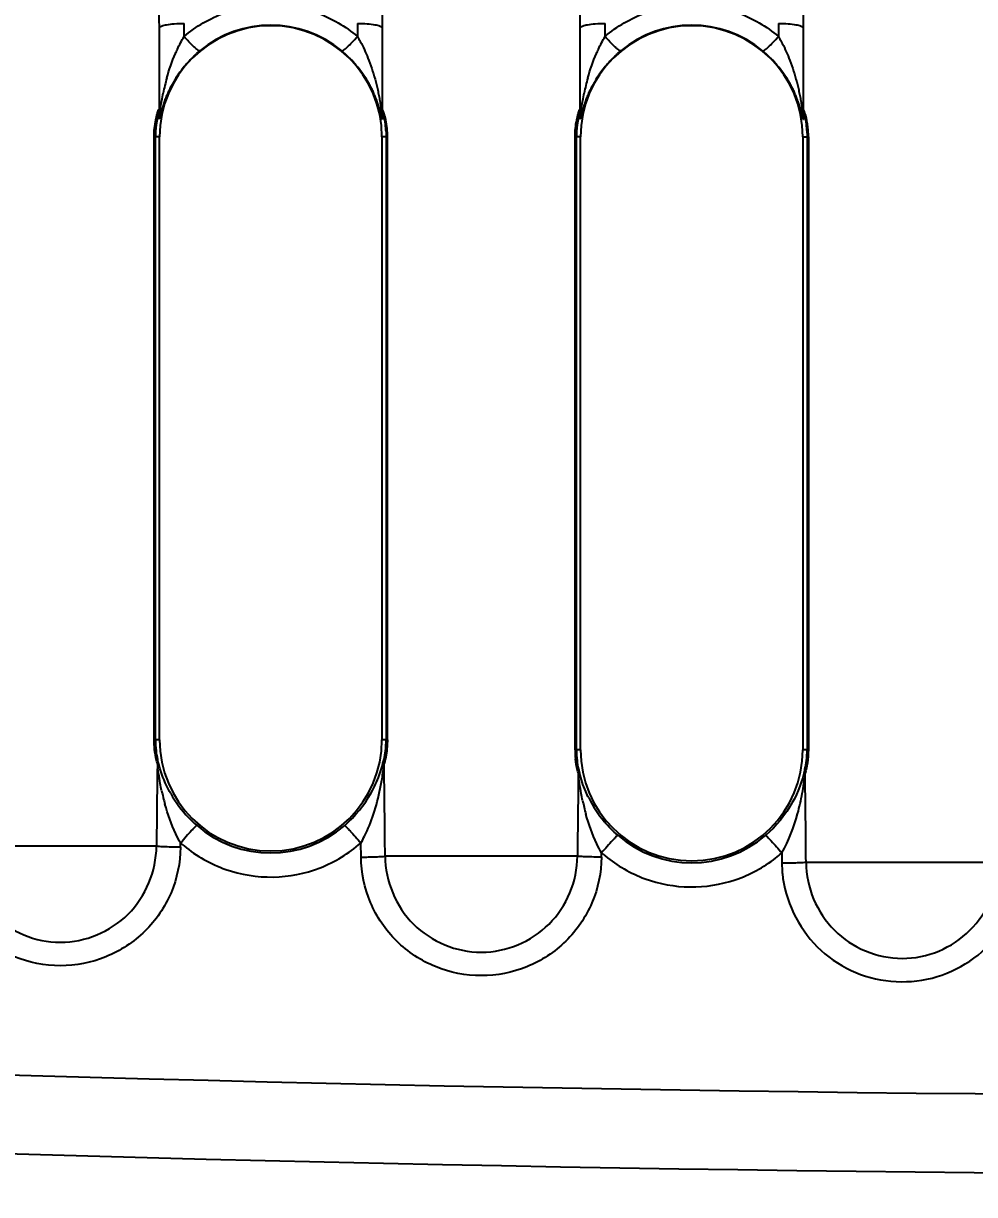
# Model space of a CAD drawing. Header units: millimetres. Extents: x 1147 to 12155, y -6137 to -4403.
# Drawn here: x 4045.92 to 4084.55, y -5401.77 to -5354.21 of the extents above; entities that cross this region are included whole.
import ezdxf

# ---------------------------------------------------------------- set-up
doc = ezdxf.new("R2010")
doc.units = ezdxf.units.MM
doc.header["$LTSCALE"] = 16.335
doc.header["$PDMODE"] = 3
doc.header["$PDSIZE"] = 0.3125
doc.linetypes.add('HIDDEN', pattern=[0.2, 0.1, -0.1])
doc.layers.get('0').update_dxf_attribs({"linetype": 'CONTINUOUS'})
doc.layers.get('Defpoints').update_dxf_attribs({"linetype": 'CONTINUOUS'})
doc.layers.add('DEFAULT_2', color=8, linetype='HIDDEN')
doc.styles.get("Standard").update_dxf_attribs({"font": 'txt', "width": 0.8})
doc.dimstyles.get("Standard").update_dxf_attribs({"dimtxt": 0.15625, "dimasz": 0.1875, "dimexe": 0.125, "dimexo": 0.0625, "dimtad": 0, "dimtih": 1, "dimtoh": 1, "dimdsep": 46, "dimtxsty": 'Standard', "dimcen": 0.09, "dimadec": 0, "dimazin": 0, "dimtp": 0.01, "dimtm": 0.01, "dimtfac": 1, "dimtofl": 0, "dimtmove": 0, "dimatfit": 3, "dimfxl": 0, "dimtolj": 1, "dimarcsym": 0})

# ---------------------------------------------------------------- blocks, each defined once
blk = doc.blocks.new('*D717')
at = {"color": 4, "lineweight": -2}
blk.add_line((3824.529, -5433.772), (3814.98, -5433.772), dxfattribs=at)
at = {"layer": 'Defpoints', "color": 0}
for p in [(4103.729, -5263.772), (3814.98, -5433.772), (3824.592, -5433.772)]:
    blk.add_point(p, dxfattribs=at)
at = {"color": 6, "insert": (3801.647, -5433.772), "char_height": 8, "attachment_point": 5}
blk.add_mtext('\\A1;170.00', dxfattribs=at)
blk = doc.blocks.new('*D718')
at = {"color": 4, "lineweight": -2}
blk.add_line((3847.666, -5468.772), (3814.98, -5468.772), dxfattribs=at)
at = {"layer": 'Defpoints', "color": 0}
for p in [(4103.729, -5263.772), (3814.98, -5468.772), (3847.729, -5468.772)]:
    blk.add_point(p, dxfattribs=at)
at = {"color": 6, "insert": (3800.58, -5468.772), "char_height": 8, "attachment_point": 5}
blk.add_mtext('\\A1;205.00', dxfattribs=at)
blk = doc.blocks.new('*D719')
at = {"color": 4, "lineweight": -2}
blk.add_line((3858.729, -5479.834), (3858.729, -5513.096), dxfattribs=at)
at = {"layer": 'Defpoints', "color": 0}
for p in [(4103.729, -5263.772), (3858.729, -5479.772), (3858.729, -5513.096)]:
    blk.add_point(p, dxfattribs=at)
at = {"color": 6, "insert": (3858.729, -5528.03), "char_height": 8, "attachment_point": 5, "rotation": 90}
blk.add_mtext('\\A1;245.00', dxfattribs=at)
blk = doc.blocks.new('*D720')
at = {"color": 4, "lineweight": -2}
blk.add_line((3993.729, -5274.535), (3993.729, -5513.096), dxfattribs=at)
at = {"layer": 'Defpoints', "color": 0}
for p in [(4103.729, -5263.772), (3993.729, -5274.473), (3993.729, -5513.096)]:
    blk.add_point(p, dxfattribs=at)
at = {"color": 6, "insert": (3993.729, -5525.363), "char_height": 8, "attachment_point": 5, "rotation": 90}
blk.add_mtext('\\A1;110.00', dxfattribs=at)

msp = doc.modelspace()

# ---------------------------------------------------------------- linework, layer by layer
at = {"color": 7, "linetype": 'Continuous'}
for p, q in [((4051.443, -5357.94), (4051.443, -5354.391)), ((4052.448, -5354.741), (4052.448, -5354.211)), ((4059.487, -5354.211), (4059.487, -5354.741)), ((4060.492, -5354.391), (4060.492, -5357.94)), ((4068.536, -5357.94), (4068.536, -5354.391)), ((4069.542, -5354.741), (4069.542, -5354.211)), ((4076.58, -5354.211), (4076.58, -5354.741)), ((4077.586, -5354.391), (4077.586, -5357.94)), ((4051.23, -5383.303), (4051.23, -5358.819)), ((4051.454, -5358.819), (4051.23, -5358.819)), ((4051.282, -5383.303), (4051.282, -5358.819)), ((4051.454, -5383.303), (4051.454, -5358.819)), ((4060.481, -5358.819), (4060.481, -5383.303)), ((4060.705, -5358.819), (4060.481, -5358.819)), ((4060.653, -5358.819), (4060.653, -5383.303)), ((4060.705, -5383.303), (4060.705, -5358.819)), ((4068.324, -5383.705), (4068.324, -5358.819)), ((4068.547, -5358.819), (4068.324, -5358.819)), ((4068.376, -5383.705), (4068.376, -5358.819)), ((4068.547, -5383.705), (4068.547, -5358.819)), ((4077.575, -5358.819), (4077.799, -5358.819)), ((4077.575, -5358.819), (4077.575, -5383.705)), ((4077.747, -5358.819), (4077.747, -5383.705)), ((4077.799, -5358.819), (4077.799, -5383.705)), ((4051.454, -5383.303), (4051.23, -5383.303)), ((4060.705, -5383.303), (4060.481, -5383.303)), ((4068.547, -5383.705), (4068.324, -5383.705)), ((4077.799, -5383.705), (4077.575, -5383.705)), ((4051.328, -5387.626), (4043.516, -5387.626)), ((4052.303, -5387.665), (4052.307, -5387.492)), ((4059.632, -5388.065), (4059.626, -5387.494)), ((4069.397, -5388.067), (4069.4, -5387.895)), ((4076.721, -5387.896), (4076.725, -5388.317)), ((4068.421, -5388.029), (4060.609, -5388.029)), ((4085.515, -5388.28), (4077.702, -5388.28))]:
    msp.add_line(p, q, dxfattribs=at)
for centre, radius, start, end in [((4055.968, -5358.819), 4.514, 0, 180), ((4055.968, -5358.767), 4.486, 50.0582, 129.9419), ((4073.061, -5358.819), 4.514, 0, 180), ((4073.061, -5358.767), 4.486, 50.0582, 129.9419), ((4060.27, -5358.814), 8.851, 164.3389, 168.4206), ((4077.363, -5358.814), 8.851, 164.3389, 168.4206), ((4050.501, -5357.716), 0.942, 347.9554, 359.9838), ((4024.823, -5358.999), 26.622, 1.9381, 2.3377), ((4050.539, -5357.941), 0.904, 350.0447, 0.0904), ((4061.434, -5357.716), 0.942, 180.0141, 192.0456), ((4061.402, -5357.94), 0.91, 180.0251, 190.0006), ((4085.855, -5358.951), 25.363, 177.655, 177.9277), ((4067.594, -5357.716), 0.942, 347.9554, 359.9838), ((4041.916, -5358.999), 26.622, 1.9381, 2.3377), ((4067.632, -5357.941), 0.904, 350.0447, 0.0904), ((4078.528, -5357.716), 0.942, 180.0141, 192.0456), ((4078.495, -5357.94), 0.91, 180.0251, 190.0006), ((4102.948, -5358.951), 25.363, 177.655, 177.9277), ((4088.301, -5359.039), 27.81, 177.9269, 178.0608), ((4056.617, -5358.85), 4.037, 4.0628, 7.3504), ((4105.394, -5359.039), 27.81, 177.9269, 178.0608), ((4073.711, -5358.85), 4.037, 4.0628, 7.3504), ((4055.968, -5383.303), 4.514, 180, 0), ((4071.915, -5383.705), 3.592, 179.9944, 185.8582), ((4073.061, -5383.705), 4.514, 180, 0), ((3430.582, -5392.787), 630.045, 0.432707, 0.775175), ((4076.214, -5382.657), 7.966, 193.293, 194.4038), ((3452.21, -5393.057), 625.51, 0.437568, 0.769056), ((4605.936, -5391.922), 554.625, 179.32392, 179.55618), ((4060.521, -5383.475), 9.181, 191.8638, 195.3985), ((4056.181, -5383.05), 4.922, 209.6638, 223.7841), ((4619.689, -5392.259), 551.284, 179.32658, 179.56034), ((4077.612, -5383.878), 9.179, 191.8695, 195.4067), ((4073.255, -5383.466), 4.898, 206.6603, 220.2036), ((4056.262, -5382.974), 5.032, 223.7713, 229.0253), ((4055.967, -5383.313), 4.584, 229.0299, 310.8988), ((4073.061, -5383.714), 4.584, 229.0367, 310.9185), ((4055.943, -5383.355), 5.508, 228.6874, 230.5791), ((4073.602, -5382.994), 6.456, 229.3901, 231.1265), ((4072.789, -5383.375), 5.992, 307.8595, 311.0089), ((4080.822, -5388.371), 4.098, 179.2453, 184.9792), ((4103.729, -3398.597), 1999.166, 265.604566, 274.395434), ((4103.729, -3398.597), 2002.364, 265.604565, 274.395435), ((4103.729, -3398.597), 2006.619, 265.604565, 274.395435), ((4103.729, -3398.597), 2007.606, 265.604565, 274.395435)]:
    msp.add_arc(centre, radius, start, end, dxfattribs=at)
for points, knots in [([(4051.443, -5354.391), (4051.443, -5352.536), (4051.392, -5348.817), (4051.348, -5343.234), (4051.392, -5337.65), (4051.443, -5333.931), (4051.443, -5332.076)], [0, 0, 0, 0, 0.249311, 0.500002, 0.750674, 1, 1, 1, 1]), ([(4060.492, -5332.076), (4060.492, -5333.931), (4060.543, -5337.65), (4060.587, -5343.234), (4060.543, -5348.817), (4060.492, -5352.536), (4060.492, -5354.391)], [0, 0, 0, 0, 0.249332, 0.5, 0.750668, 1, 1, 1, 1]), ([(4068.536, -5354.391), (4068.536, -5352.536), (4068.486, -5348.817), (4068.442, -5343.234), (4068.486, -5337.65), (4068.536, -5333.931), (4068.536, -5332.076)], [0, 0, 0, 0, 0.249311, 0.500002, 0.750674, 1, 1, 1, 1]), ([(4077.586, -5332.076), (4077.586, -5333.931), (4077.636, -5337.65), (4077.68, -5343.234), (4077.637, -5348.817), (4077.586, -5352.536), (4077.586, -5354.391)], [0, 0, 0, 0, 0.249324, 0.499998, 0.750687, 1, 1, 1, 1]), ([(4052.448, -5354.741), (4052.932, -5354.331), (4054.053, -5353.672), (4055.968, -5353.33), (4057.883, -5353.672), (4059.004, -5354.331), (4059.487, -5354.741)], [0, 0, 0, 0, 0.24958, 0.500005, 0.750428, 1, 1, 1, 1]), ([(4069.542, -5354.741), (4070.025, -5354.331), (4071.146, -5353.672), (4073.061, -5353.33), (4074.976, -5353.672), (4076.097, -5354.331), (4076.58, -5354.741)], [0, 0, 0, 0, 0.24958, 0.500005, 0.750428, 1, 1, 1, 1]), ([(4051.443, -5354.391), (4051.443, -5354.354), (4051.573, -5354.295), (4051.761, -5354.256), (4052.08, -5354.218), (4052.315, -5354.211), (4052.448, -5354.211)], [0, 0, 0, 0, 0.105188, 0.315079, 0.615704, 1, 1, 1, 1]), ([(4059.487, -5354.211), (4059.62, -5354.211), (4059.855, -5354.218), (4060.175, -5354.256), (4060.362, -5354.295), (4060.492, -5354.354), (4060.492, -5354.391)], [0, 0, 0, 0, 0.384296, 0.684921, 0.894812, 1, 1, 1, 1]), ([(4068.536, -5354.391), (4068.536, -5354.354), (4068.666, -5354.295), (4068.854, -5354.256), (4069.174, -5354.218), (4069.408, -5354.211), (4069.542, -5354.211)], [0, 0, 0, 0, 0.105188, 0.315079, 0.615704, 1, 1, 1, 1]), ([(4076.58, -5354.211), (4076.714, -5354.211), (4076.949, -5354.218), (4077.268, -5354.256), (4077.456, -5354.295), (4077.586, -5354.354), (4077.586, -5354.391)], [0, 0, 0, 0, 0.384296, 0.684921, 0.894812, 1, 1, 1, 1]), ([(4052.096, -5355.438), (4052.122, -5355.377), (4052.229, -5355.14), (4052.35, -5354.908), (4052.448, -5354.741)], [0, 0, 0, 0, 0.255328, 1, 1, 1, 1]), ([(4053.087, -5355.327), (4053.076, -5355.331), (4053.043, -5355.317), (4052.991, -5355.284), (4052.92, -5355.228), (4052.8, -5355.121), (4052.64, -5354.957), (4052.513, -5354.815), (4052.448, -5354.741)], [0, 0, 0, 0, 0.039768, 0.112527, 0.216204, 0.346578, 0.663689, 1, 1, 1, 1]), ([(4058.848, -5355.327), (4058.858, -5355.33), (4058.887, -5355.32), (4058.964, -5355.273), (4059.099, -5355.156), (4059.283, -5354.97), (4059.417, -5354.821), (4059.487, -5354.741)], [0, 0, 0, 0, 0.034738, 0.098254, 0.315018, 0.636269, 1, 1, 1, 1]), ([(4059.487, -5354.741), (4059.527, -5354.809), (4059.686, -5355.093), (4059.822, -5355.388), (4059.914, -5355.616)], [0, 0, 0, 0, 0.243206, 1, 1, 1, 1]), ([(4069.189, -5355.438), (4069.216, -5355.377), (4069.323, -5355.14), (4069.444, -5354.908), (4069.542, -5354.741)], [0, 0, 0, 0, 0.255328, 1, 1, 1, 1]), ([(4070.181, -5355.327), (4070.17, -5355.331), (4070.136, -5355.317), (4070.084, -5355.284), (4070.013, -5355.228), (4069.894, -5355.121), (4069.734, -5354.957), (4069.606, -5354.815), (4069.542, -5354.741)], [0, 0, 0, 0, 0.039768, 0.112527, 0.216204, 0.346578, 0.663689, 1, 1, 1, 1]), ([(4075.941, -5355.327), (4075.951, -5355.33), (4075.981, -5355.32), (4076.058, -5355.273), (4076.192, -5355.156), (4076.377, -5354.97), (4076.511, -5354.821), (4076.58, -5354.741)], [0, 0, 0, 0, 0.034738, 0.098254, 0.315018, 0.636269, 1, 1, 1, 1]), ([(4076.58, -5354.741), (4076.62, -5354.809), (4076.779, -5355.093), (4076.916, -5355.388), (4077.008, -5355.616)], [0, 0, 0, 0, 0.243206, 1, 1, 1, 1]), ([(4060.201, -5356.471), (4060.241, -5356.617), (4060.296, -5356.839), (4060.357, -5357.136), (4060.397, -5357.355), (4060.432, -5357.572), (4060.455, -5357.741), (4060.474, -5357.876), (4060.477, -5357.924), (4060.492, -5357.986), (4060.492, -5357.95), (4060.492, -5357.94)], [0, 0, 0, 0, 0.292745, 0.438531, 0.582185, 0.722214, 0.857925, 0.920652, 0.965542, 0.980282, 1, 1, 1, 1]), ([(4077.294, -5356.471), (4077.335, -5356.617), (4077.389, -5356.839), (4077.451, -5357.136), (4077.491, -5357.355), (4077.526, -5357.572), (4077.548, -5357.741), (4077.567, -5357.876), (4077.571, -5357.924), (4077.586, -5357.986), (4077.586, -5357.95), (4077.586, -5357.94)], [0, 0, 0, 0, 0.292745, 0.438531, 0.582185, 0.722214, 0.857925, 0.920652, 0.965542, 0.980282, 1, 1, 1, 1]), ([(4051.443, -5357.94), (4051.443, -5358.045), (4051.504, -5357.546), (4051.538, -5357.362), (4051.578, -5357.138), (4051.599, -5357.038)], [0, 0, 0, 0, 0.341336, 0.665225, 1, 1, 1, 1]), ([(4068.536, -5357.94), (4068.536, -5358.045), (4068.597, -5357.546), (4068.631, -5357.362), (4068.672, -5357.138), (4068.692, -5357.038)], [0, 0, 0, 0, 0.341336, 0.665225, 1, 1, 1, 1]), ([(4051.23, -5358.819), (4051.23, -5358.587), (4051.26, -5358.267), (4051.349, -5357.907), (4051.392, -5357.774), (4051.415, -5357.726)], [0, 0, 0, 0, 0.624992, 0.858526, 1, 1, 1, 1]), ([(4051.422, -5357.913), (4051.422, -5357.907), (4051.42, -5357.889), (4051.393, -5357.927), (4051.385, -5357.978), (4051.352, -5358.088), (4051.329, -5358.228), (4051.314, -5358.336), (4051.307, -5358.395)], [0, 0, 0, 0, 0.031586, 0.058655, 0.179649, 0.387453, 0.666809, 1, 1, 1, 1]), ([(4051.415, -5357.726), (4051.42, -5357.715), (4051.434, -5357.678), (4051.443, -5357.709), (4051.443, -5357.716)], [0, 0, 0, 0, 0.626438, 1, 1, 1, 1]), ([(4060.52, -5357.727), (4060.515, -5357.715), (4060.501, -5357.678), (4060.492, -5357.709), (4060.492, -5357.716)], [0, 0, 0, 0, 0.627995, 1, 1, 1, 1]), ([(4060.513, -5357.913), (4060.513, -5357.907), (4060.514, -5357.891), (4060.54, -5357.92), (4060.547, -5357.966), (4060.577, -5358.06), (4060.599, -5358.185), (4060.614, -5358.281), (4060.621, -5358.334)], [0, 0, 0, 0, 0.034845, 0.059758, 0.176762, 0.382078, 0.661724, 1, 1, 1, 1]), ([(4060.705, -5358.819), (4060.705, -5358.587), (4060.675, -5358.267), (4060.586, -5357.907), (4060.543, -5357.774), (4060.52, -5357.727)], [0, 0, 0, 0, 0.624593, 0.858265, 1, 1, 1, 1]), ([(4068.324, -5358.819), (4068.324, -5358.587), (4068.353, -5358.267), (4068.443, -5357.907), (4068.486, -5357.774), (4068.509, -5357.726)], [0, 0, 0, 0, 0.624992, 0.858526, 1, 1, 1, 1]), ([(4068.516, -5357.913), (4068.515, -5357.907), (4068.513, -5357.889), (4068.487, -5357.927), (4068.478, -5357.978), (4068.446, -5358.088), (4068.422, -5358.228), (4068.407, -5358.336), (4068.401, -5358.395)], [0, 0, 0, 0, 0.031586, 0.058655, 0.179649, 0.387453, 0.666809, 1, 1, 1, 1]), ([(4068.509, -5357.726), (4068.514, -5357.715), (4068.528, -5357.678), (4068.536, -5357.709), (4068.536, -5357.716)], [0, 0, 0, 0, 0.626438, 1, 1, 1, 1]), ([(4077.799, -5358.819), (4077.799, -5358.738), (4077.793, -5358.577), (4077.772, -5358.353), (4077.731, -5358.128), (4077.704, -5357.979), (4077.586, -5357.63), (4077.586, -5357.716)], [0, 0, 0, 0, 0.214987, 0.421209, 0.609636, 0.771139, 1, 1, 1, 1]), ([(4077.607, -5357.913), (4077.607, -5357.907), (4077.608, -5357.891), (4077.633, -5357.92), (4077.64, -5357.966), (4077.67, -5358.06), (4077.692, -5358.185), (4077.708, -5358.281), (4077.714, -5358.334)], [0, 0, 0, 0, 0.034845, 0.059758, 0.176762, 0.382078, 0.661724, 1, 1, 1, 1]), ([(4051.307, -5358.395), (4051.303, -5358.429), (4051.289, -5358.57), (4051.282, -5358.711), (4051.282, -5358.819)], [0, 0, 0, 0, 0.240867, 1, 1, 1, 1]), ([(4068.401, -5358.395), (4068.397, -5358.429), (4068.383, -5358.57), (4068.376, -5358.711), (4068.376, -5358.819)], [0, 0, 0, 0, 0.240867, 1, 1, 1, 1]), ([(4051.282, -5383.303), (4051.282, -5383.449), (4051.3, -5383.713), (4051.34, -5383.974), (4051.368, -5384.087)], [0, 0, 0, 0, 0.557199, 1, 1, 1, 1]), ([(4060.566, -5384.093), (4060.594, -5383.979), (4060.635, -5383.716), (4060.653, -5383.451), (4060.653, -5383.303)], [0, 0, 0, 0, 0.441311, 1, 1, 1, 1]), ([(4060.705, -5383.303), (4060.703, -5383.398), (4060.691, -5383.721), (4060.641, -5384.045), (4060.569, -5384.263)], [0, 0, 0, 0, 0.291196, 1, 1, 1, 1]), ([(4051.364, -5384.256), (4051.353, -5384.218), (4051.302, -5384.033), (4051.267, -5383.843), (4051.251, -5383.692)], [0, 0, 0, 0, 0.204269, 1, 1, 1, 1]), ([(4051.399, -5384.212), (4051.391, -5384.18), (4051.381, -5384.139), (4051.37, -5384.097), (4051.368, -5384.087)], [0, 0, 0, 0, 0.768798, 1, 1, 1, 1]), ([(4058.969, -5386.777), (4059.4, -5386.405), (4059.937, -5385.745), (4060.382, -5384.783), (4060.509, -5384.312), (4060.566, -5384.093)], [0, 0, 0, 0, 0.539858, 0.785217, 1, 1, 1, 1]), ([(4068.457, -5384.657), (4068.445, -5384.619), (4068.392, -5384.427), (4068.359, -5384.23), (4068.342, -5384.072)], [0, 0, 0, 0, 0.200188, 1, 1, 1, 1]), ([(4068.376, -5383.705), (4068.376, -5383.851), (4068.393, -5384.114), (4068.434, -5384.375), (4068.461, -5384.488)], [0, 0, 0, 0, 0.556769, 1, 1, 1, 1]), ([(4077.66, -5384.492), (4077.688, -5384.378), (4077.729, -5384.116), (4077.747, -5383.852), (4077.747, -5383.705)], [0, 0, 0, 0, 0.442229, 1, 1, 1, 1]), ([(4077.799, -5383.705), (4077.796, -5383.887), (4077.778, -5384.211), (4077.703, -5384.526), (4077.664, -5384.661)], [0, 0, 0, 0, 0.565238, 1, 1, 1, 1]), ([(4051.536, -5385.363), (4051.516, -5385.267), (4051.444, -5384.9), (4051.395, -5384.53), (4051.364, -5384.256)], [0, 0, 0, 0, 0.262198, 1, 1, 1, 1]), ([(4051.904, -5385.486), (4051.844, -5385.38), (4051.632, -5384.974), (4051.481, -5384.538), (4051.399, -5384.212)], [0, 0, 0, 0, 0.266183, 1, 1, 1, 1]), ([(4060.138, -5386.327), (4060.253, -5385.983), (4060.388, -5385.457), (4060.511, -5384.764), (4060.549, -5384.425), (4060.569, -5384.264)], [0, 0, 0, 0, 0.516248, 0.768496, 1, 1, 1, 1]), ([(4077.66, -5384.492), (4077.549, -5384.965), (4077.182, -5385.97), (4076.495, -5386.806), (4076.064, -5387.179)], [0, 0, 0, 0, 0.460177, 1, 1, 1, 1]), ([(4068.629, -5385.766), (4068.609, -5385.67), (4068.537, -5385.303), (4068.488, -5384.931), (4068.457, -5384.657)], [0, 0, 0, 0, 0.262086, 1, 1, 1, 1]), ([(4068.878, -5385.664), (4068.835, -5385.578), (4068.68, -5385.247), (4068.565, -5384.898), (4068.498, -5384.638)], [0, 0, 0, 0, 0.264213, 1, 1, 1, 1]), ([(4076.721, -5387.896), (4077.004, -5387.398), (4077.311, -5386.588), (4077.56, -5385.486), (4077.632, -5384.934), (4077.664, -5384.661)], [0, 0, 0, 0, 0.507095, 0.757149, 1, 1, 1, 1]), ([(4052.305, -5387.492), (4052.237, -5387.371), (4051.976, -5386.866), (4051.784, -5386.327), (4051.669, -5385.913)], [0, 0, 0, 0, 0.244049, 1, 1, 1, 1]), ([(4059.626, -5387.494), (4059.677, -5387.404), (4059.876, -5387.028), (4060.036, -5386.632), (4060.138, -5386.327)], [0, 0, 0, 0, 0.243966, 1, 1, 1, 1]), ([(4069.399, -5387.895), (4069.331, -5387.774), (4069.07, -5387.269), (4068.877, -5386.731), (4068.763, -5386.317)], [0, 0, 0, 0, 0.244045, 1, 1, 1, 1]), ([(4052.962, -5386.774), (4052.954, -5386.777), (4052.934, -5386.799), (4052.891, -5386.839), (4052.828, -5386.907), (4052.707, -5387.037), (4052.531, -5387.235), (4052.383, -5387.403), (4052.306, -5387.491)], [0, 0, 0, 0, 0.027247, 0.088729, 0.183181, 0.309219, 0.6378, 1, 1, 1, 1]), ([(4058.969, -5386.777), (4058.978, -5386.781), (4059.001, -5386.806), (4059.048, -5386.85), (4059.115, -5386.922), (4059.238, -5387.055), (4059.411, -5387.248), (4059.553, -5387.41), (4059.626, -5387.494)], [0, 0, 0, 0, 0.030927, 0.099625, 0.201885, 0.333345, 0.658396, 1, 1, 1, 1]), ([(4070.056, -5387.176), (4070.047, -5387.18), (4070.027, -5387.202), (4069.984, -5387.242), (4069.922, -5387.309), (4069.801, -5387.44), (4069.624, -5387.638), (4069.476, -5387.806), (4069.399, -5387.894)], [0, 0, 0, 0, 0.027245, 0.088729, 0.183185, 0.30923, 0.637829, 1, 1, 1, 1]), ([(4076.064, -5387.179), (4076.073, -5387.182), (4076.095, -5387.208), (4076.143, -5387.251), (4076.21, -5387.324), (4076.333, -5387.456), (4076.505, -5387.65), (4076.648, -5387.812), (4076.721, -5387.896)], [0, 0, 0, 0, 0.030828, 0.099393, 0.201523, 0.332906, 0.658062, 1, 1, 1, 1]), ([(4052.303, -5387.665), (4052.295, -5388.295), (4052.035, -5389.566), (4050.94, -5391.164), (4049.322, -5392.229), (4047.42, -5392.601), (4045.519, -5392.228), (4043.901, -5391.161), (4042.808, -5389.562), (4042.546, -5388.292), (4042.538, -5387.662)], [0, 0, 0, 0, 0.124955, 0.249954, 0.374977, 0.49999, 0.62502, 0.750032, 0.875036, 1, 1, 1, 1]), ([(4043.516, -5387.626), (4043.52, -5388.135), (4043.736, -5389.156), (4044.596, -5390.458), (4045.898, -5391.314), (4047.423, -5391.631), (4048.948, -5391.312), (4050.249, -5390.454), (4051.107, -5389.154), (4051.323, -5388.134), (4051.328, -5387.626)], [0, 0, 0, 0, 0.125389, 0.250456, 0.375393, 0.500157, 0.624941, 0.749886, 0.874866, 1, 1, 1, 1]), ([(4052.303, -5387.665), (4052.096, -5387.663), (4051.814, -5387.659), (4051.489, -5387.642), (4051.37, -5387.634), (4051.328, -5387.626)], [0, 0, 0, 0, 0.635261, 0.867709, 1, 1, 1, 1]), ([(4052.445, -5387.61), (4052.947, -5388.022), (4054.103, -5388.676), (4056.062, -5388.99), (4058.008, -5388.61), (4059.14, -5387.92), (4059.626, -5387.494)], [0, 0, 0, 0, 0.250403, 0.500521, 0.750382, 1, 1, 1, 1]), ([(4059.632, -5388.065), (4059.838, -5388.063), (4060.121, -5388.059), (4060.446, -5388.043), (4060.566, -5388.035), (4060.609, -5388.029)], [0, 0, 0, 0, 0.632517, 0.866237, 1, 1, 1, 1]), ([(4069.397, -5388.067), (4069.391, -5388.697), (4069.127, -5389.967), (4068.034, -5391.566), (4066.415, -5392.631), (4064.514, -5393.003), (4062.613, -5392.63), (4060.994, -5391.564), (4059.902, -5389.965), (4059.638, -5388.695), (4059.632, -5388.065)], [0, 0, 0, 0, 0.124961, 0.249954, 0.374978, 0.499998, 0.62502, 0.75004, 0.875036, 1, 1, 1, 1]), ([(4060.609, -5388.029), (4060.614, -5388.537), (4060.83, -5389.559), (4061.69, -5390.86), (4062.992, -5391.717), (4064.517, -5392.033), (4066.042, -5391.714), (4067.342, -5390.856), (4068.2, -5389.556), (4068.416, -5388.536), (4068.421, -5388.029)], [0, 0, 0, 0, 0.125394, 0.250469, 0.375415, 0.500185, 0.624972, 0.749912, 0.874877, 1, 1, 1, 1]), ([(4069.397, -5388.067), (4069.19, -5388.065), (4068.908, -5388.061), (4068.583, -5388.044), (4068.464, -5388.036), (4068.421, -5388.029)], [0, 0, 0, 0, 0.635139, 0.867648, 1, 1, 1, 1]), ([(4069.55, -5388.02), (4070.03, -5388.412), (4071.128, -5389.044), (4072.992, -5389.384), (4074.862, -5389.087), (4075.977, -5388.484), (4076.467, -5388.105)], [0, 0, 0, 0, 0.249966, 0.499995, 0.750035, 1, 1, 1, 1]), ([(4077.702, -5388.28), (4077.659, -5388.287), (4077.54, -5388.294), (4077.215, -5388.311), (4076.931, -5388.315), (4076.724, -5388.317)], [0, 0, 0, 0, 0.132541, 0.36517, 1, 1, 1, 1]), ([(4077.702, -5388.28), (4077.707, -5388.787), (4077.922, -5389.807), (4078.779, -5391.107), (4080.079, -5391.965), (4081.603, -5392.285), (4083.129, -5391.968), (4084.432, -5391.112), (4085.293, -5389.81), (4085.51, -5388.788), (4085.514, -5388.28)], [0, 0, 0, 0, 0.125081, 0.249968, 0.374855, 0.49963, 0.624436, 0.749443, 0.874589, 1, 1, 1, 1]), ([(4076.74, -5388.727), (4076.79, -5389.282), (4077.117, -5390.377), (4078.086, -5391.777), (4079.491, -5392.754), (4081.139, -5393.201), (4082.842, -5393.07), (4084.401, -5392.372), (4085.633, -5391.189), (4086.134, -5390.164), (4086.298, -5389.63)], [0, 0, 0, 0, 0.124917, 0.249884, 0.37492, 0.499938, 0.624964, 0.74998, 0.874998, 1, 1, 1, 1])]:
    msp.add_open_spline(points, degree=3, knots=knots, dxfattribs=at)
for points in [[(4051.747, -5356.425), (4051.841, -5356.089), (4051.957, -5355.758), (4052.096, -5355.438)], [(4068.841, -5356.425), (4068.935, -5356.089), (4069.05, -5355.758), (4069.189, -5355.438)], [(4059.914, -5355.616), (4060.026, -5355.895), (4060.121, -5356.181), (4060.201, -5356.471)], [(4077.008, -5355.616), (4077.12, -5355.895), (4077.215, -5356.181), (4077.294, -5356.471)], [(4060.644, -5358.564), (4060.65, -5358.649), (4060.653, -5358.734), (4060.653, -5358.819)], [(4077.737, -5358.564), (4077.743, -5358.649), (4077.747, -5358.734), (4077.747, -5358.819)], [(4051.251, -5383.692), (4051.238, -5383.562), (4051.232, -5383.432), (4051.23, -5383.303)], [(4051.368, -5384.087), (4051.375, -5384.143), (4051.373, -5384.2), (4051.364, -5384.256)], [(4060.569, -5384.264), (4060.56, -5384.207), (4060.559, -5384.149), (4060.566, -5384.093)], [(4051.364, -5384.256), (4051.359, -5384.63), (4051.354, -5385.004), (4051.35, -5385.378)], [(4068.461, -5384.488), (4068.468, -5384.544), (4068.466, -5384.601), (4068.457, -5384.656)], [(4077.664, -5384.661), (4077.655, -5384.605), (4077.653, -5384.548), (4077.66, -5384.492)], [(4068.457, -5384.657), (4068.452, -5385.031), (4068.447, -5385.405), (4068.443, -5385.779)], [(4070.056, -5387.176), (4069.861, -5387.009), (4069.68, -5386.824), (4069.514, -5386.628)]]:
    msp.add_open_spline(points, degree=3, dxfattribs=at)
at = {"layer": 'DEFAULT_2', "color": 8, "linetype": 'HIDDEN'}
for centre, radius, start, end in [((4055.752, -5359.035), 4.83, 32.4893, 50.1393), ((4072.846, -5359.035), 4.83, 32.4893, 50.1393), ((4056.127, -5358.997), 4.762, 148.2044, 151.7318), ((4055.814, -5358.993), 4.755, 24.0048, 32.4641), ((4073.221, -5358.997), 4.762, 148.2044, 151.7318), ((4072.908, -5358.993), 4.755, 24.0048, 32.4641)]:
    msp.add_arc(centre, radius, start, end, dxfattribs=at)
for points, knots in [([(4053.087, -5355.327), (4052.988, -5355.41), (4052.607, -5355.756), (4052.282, -5356.162), (4052.079, -5356.488)], [0, 0, 0, 0, 0.25291, 1, 1, 1, 1]), ([(4070.181, -5355.327), (4070.081, -5355.41), (4069.701, -5355.756), (4069.375, -5356.162), (4069.173, -5356.488)], [0, 0, 0, 0, 0.25291, 1, 1, 1, 1]), ([(4051.933, -5356.741), (4051.81, -5356.97), (4051.656, -5357.322), (4051.531, -5357.742), (4051.476, -5357.954), (4051.456, -5358.049), (4051.444, -5358.088)], [0, 0, 0, 0, 0.542831, 0.797747, 0.913384, 1, 1, 1, 1]), ([(4069.026, -5356.741), (4068.903, -5356.97), (4068.749, -5357.322), (4068.624, -5357.742), (4068.57, -5357.954), (4068.55, -5358.049), (4068.537, -5358.088)], [0, 0, 0, 0, 0.542831, 0.797747, 0.913384, 1, 1, 1, 1]), ([(4060.506, -5358.098), (4060.506, -5358.103), (4060.505, -5358.118), (4060.49, -5358.093), (4060.487, -5358.065), (4060.471, -5358.01), (4060.456, -5357.946), (4060.438, -5357.873), (4060.418, -5357.797), (4060.373, -5357.634), (4060.294, -5357.385), (4060.207, -5357.168), (4060.158, -5357.059)], [0, 0, 0, 0, 0.012979, 0.022308, 0.053739, 0.104199, 0.165791, 0.232669, 0.303205, 0.376293, 0.682255, 1, 1, 1, 1]), ([(4077.6, -5358.098), (4077.599, -5358.103), (4077.599, -5358.118), (4077.583, -5358.093), (4077.58, -5358.065), (4077.564, -5358.01), (4077.55, -5357.946), (4077.531, -5357.873), (4077.512, -5357.797), (4077.467, -5357.634), (4077.388, -5357.385), (4077.3, -5357.168), (4077.252, -5357.059)], [0, 0, 0, 0, 0.012979, 0.022308, 0.053739, 0.104199, 0.165791, 0.232669, 0.303205, 0.376293, 0.682255, 1, 1, 1, 1])]:
    msp.add_open_spline(points, degree=3, knots=knots, dxfattribs=at)

# ---------------------------------------------------------------- dimensions: what is measured, and where the dimension line sits
for feature_location, offset, dtype, picture, middle in [((3847.729, -5468.772), (-32.749, 0), 0, '*D718', (3800.58, -5468.772)), ((3824.592, -5433.772), (-9.612, 0), 0, '*D717', (3801.647, -5433.772)), ((3858.729, -5479.772), (0, -33.325), 1, '*D719', (3858.729, -5528.03)), ((3993.729, -5274.473), (0, -238.624), 1, '*D720', (3993.729, -5525.363))]:
    dim = msp.add_ordinate_dim(feature_location=feature_location, offset=offset, dtype=dtype, origin=(4103.729, -5263.772), dimstyle='Standard', override={"dimtxt": 8, "dimasz": 10, "dimgap": 0, "dimtih": 0, "dimtoh": 0, "dimzin": 0, "dimcen": 0, "dimclrd": 4, "dimclre": 4, "dimclrt": 6, "dimadec": 2, "dimtp": 0, "dimtm": 0, "dimtzin": 0})
    dim.commit()
    dim.dimension.update_dxf_attribs({"geometry": picture, "text_midpoint": middle})

doc.saveas('drawing.dxf')
